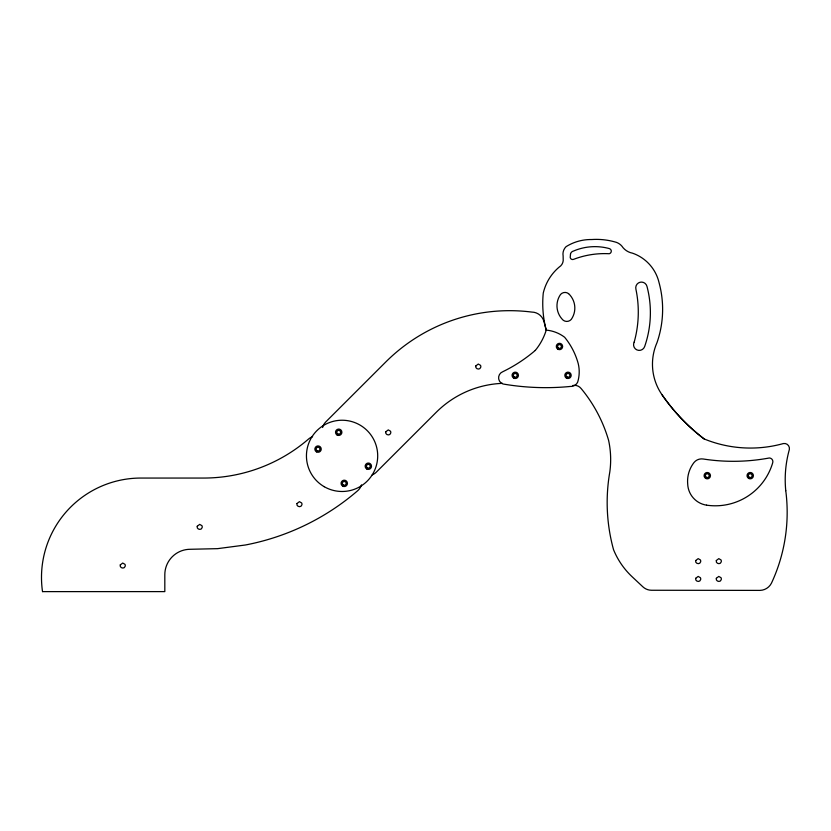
<?xml version="1.0" encoding="UTF-8"?>
<svg xmlns="http://www.w3.org/2000/svg" width="831" height="831" viewBox="0 0 831 831"><rect width="100%" height="100%" fill="white"/><g stroke="black" fill="none" stroke-linecap="round" stroke-linejoin="round"><path stroke-width="1.25" d="M42.578 591.62L164.818 591.61L164.818 574.699A25.449 25.449 0 0 1 190.289 549.281L217.556 548.657L245.374 545.001A241.302 241.302 0 0 0 357.777 490.633A12.714 12.714 0 0 0 361.475 484.899M546.247 330.167L543.952 321.514A12.735 12.735 0 0 0 531.643 312.061A175.248 175.248 0 0 0 385.854 361.901L325.897 421.795A12.704 12.704 0 0 0 322.594 427.498M785.752 490.643A167.436 167.436 0 0 1 771.428 583.227A13.203 13.203 0 0 1 759.95 590.394L651.556 590.259A12.745 12.745 0 0 1 642.862 586.811L632.142 576.766A76.629 76.629 0 0 1 613.548 549.707A177.855 177.855 0 0 1 609.809 471.966A90.6 90.6 0 0 0 608.604 440.378A143.773 143.773 0 0 0 581.118 388.524A8.424 8.424 0 0 0 572.777 385.501M785.752 490.654A111.915 111.915 0 0 1 789.357 449.488A5.09 5.09 0 0 0 783.363 443.557A122.334 122.334 0 0 1 704.117 438.934A196.272 196.272 0 0 1 662.141 394.933A53.62 53.62 0 0 1 656.968 342.715A101.496 101.496 0 0 0 659.087 282.779A41.103 41.103 0 0 0 632.547 253.185A16.443 16.443 0 0 1 623.084 247.742A13.286 13.286 0 0 0 616.425 242.361A69.035 69.035 0 0 0 591.703 239.536A46.744 46.744 0 0 0 566.056 246.672A10.388 10.388 0 0 0 563.127 255.979L563.189 258.856A8.518 8.518 0 0 1 559.211 267.063A48.229 48.229 0 0 0 543.266 293.063A103.595 103.595 0 0 0 546.237 330.115A59.302 59.302 0 0 1 535.278 350.433M704.127 438.924A196.272 196.272 0 0 1 662.141 394.933M502.443 383.351A99.107 99.107 0 0 0 436.285 412.249L376.329 472.143A12.745 12.745 0 0 1 372.195 474.896M312.601 436.701A12.745 12.745 0 0 0 308.509 439.069A160.767 160.767 0 0 1 203.522 478.054L139.348 478.064A99.377 99.377 0 0 0 42.516 591.63M706.537 505.155A59.79 59.79 0 0 0 772.737 462.638A3.656 3.656 0 0 0 769.371 457.974A196.926 196.926 0 0 1 703.161 458.992A9.837 9.837 0 0 0 694.03 462.493A30.446 30.446 0 0 0 687.694 483.964A22.25 22.25 0 0 0 706.537 505.165M546.227 330.115A35.598 35.598 0 0 1 564.623 337.241A70.874 70.874 0 0 1 578.251 363.718A34.829 34.829 0 0 1 577.638 382.198A7.51 7.51 0 0 1 570.284 386.457A251.7 251.7 0 0 1 505.144 384.348A6.544 6.544 0 0 1 502.9 371.654A151.522 151.522 0 0 0 535.278 350.433M570.502 254.047L570.211 257.444A2.451 2.451 0 0 0 573.473 259.386A86.684 86.684 0 0 1 609.268 253.735A2.649 2.649 0 0 0 609.403 248.604A54.41 54.41 0 0 0 573.348 251.107A3.947 3.947 0 0 0 570.502 254.047M120.266 564.924C119.3 568.051 124.463 569.432 125.19 566.243A2.545 2.545 0 0 0 124.93 564.311L122.728 563.044L120.266 564.924M197.227 526.262C196.261 529.389 201.424 530.77 202.151 527.581A2.545 2.545 0 0 0 201.891 525.649L199.689 524.382L197.227 526.262M296.958 503.544C295.992 506.671 301.154 508.053 301.882 504.864A2.545 2.545 0 0 0 301.622 502.932L299.42 501.664L296.958 503.544M385.792 431.788C384.826 434.914 389.978 436.296 390.705 433.107A2.545 2.545 0 0 0 390.456 431.175L388.254 429.897L385.792 431.788M475.82 365.931C474.854 369.057 480.006 370.429 480.734 367.25A2.545 2.545 0 0 0 480.484 365.318L478.272 364.04L475.82 365.931M695.713 560.53C694.747 563.657 699.91 565.028 700.637 561.839A2.545 2.545 0 0 0 700.377 559.917L698.175 558.64L695.713 560.53M695.713 578.303C694.747 581.43 699.91 582.811 700.637 579.623A2.545 2.545 0 0 0 700.377 577.69L698.175 576.423L695.713 578.303M716.322 560.53C715.356 563.657 720.519 565.028 721.246 561.839A2.545 2.545 0 0 0 720.986 559.917L718.784 558.64L716.322 560.53M716.322 578.303C715.356 581.43 720.519 582.811 721.246 579.623A2.545 2.545 0 0 0 720.986 577.69L718.784 576.423L716.322 578.303M748.876 477.004A1.901 1.901 0 0 0 752.055 476.153A1.901 1.901 0 0 0 749.728 473.826A1.901 1.901 0 0 0 748.876 477.004M748.627 478.417A3.179 3.179 0 0 0 753.405 475.664A3.179 3.179 0 0 0 748.627 472.901A3.179 3.179 0 0 0 748.627 478.417M706.319 477.306A1.901 1.901 0 0 0 709.175 475.664A1.901 1.901 0 0 0 706.319 474.013A1.901 1.901 0 0 0 706.319 477.306M705.685 478.417A3.179 3.179 0 0 0 710.453 475.664A3.179 3.179 0 0 0 705.685 472.901A3.179 3.179 0 0 0 705.685 478.417M514.296 376.973A1.901 1.901 0 0 0 517.142 375.332A1.901 1.901 0 0 0 514.296 373.69A1.901 1.901 0 0 0 514.296 376.973M513.651 378.084A3.179 3.179 0 0 0 518.43 375.332A3.179 3.179 0 0 0 513.651 372.579A3.179 3.179 0 0 0 513.651 378.084M567.054 376.973A1.901 1.901 0 0 0 569.9 375.332A1.901 1.901 0 0 0 567.054 373.69A1.901 1.901 0 0 0 567.054 376.973M566.41 378.084A3.179 3.179 0 0 0 571.188 375.332A3.179 3.179 0 0 0 566.41 372.579A3.179 3.179 0 0 0 566.41 378.084M558.515 348.127A1.901 1.901 0 0 0 561.372 346.485A1.901 1.901 0 0 0 558.515 344.844A1.901 1.901 0 0 0 558.515 348.127M557.881 349.238A3.179 3.179 0 0 0 562.649 346.485A3.179 3.179 0 0 0 557.881 343.733A3.179 3.179 0 0 0 557.881 349.238M367.385 467.863A1.901 1.901 0 0 0 370.231 466.222A1.901 1.901 0 0 0 367.385 464.581A1.901 1.901 0 0 0 367.385 467.863M366.741 468.975A3.179 3.179 0 0 0 371.519 466.222A3.179 3.179 0 0 0 366.741 463.469A3.179 3.179 0 0 0 366.741 468.975M343.307 485.013A1.901 1.901 0 0 0 346.163 483.372A1.901 1.901 0 0 0 343.307 481.72A1.901 1.901 0 0 0 343.307 485.013M342.673 486.125A3.179 3.179 0 0 0 347.441 483.372A3.179 3.179 0 0 0 342.673 480.609A3.179 3.179 0 0 0 342.673 486.125M317.099 450.745A1.901 1.901 0 0 0 319.945 449.104A1.901 1.901 0 0 0 317.099 447.462A1.901 1.901 0 0 0 317.099 450.745M316.455 451.856A3.179 3.179 0 0 0 321.233 449.104A3.179 3.179 0 0 0 316.455 446.351A3.179 3.179 0 0 0 316.455 451.856M337.76 433.907A1.901 1.901 0 0 0 340.606 432.265A1.901 1.901 0 0 0 337.76 430.624A1.901 1.901 0 0 0 337.76 433.907M337.116 435.018A3.179 3.179 0 0 0 341.894 432.265A3.179 3.179 0 0 0 337.116 429.502A3.179 3.179 0 0 0 337.116 435.018M568.56 293.623A5.91 5.91 0 0 0 560.551 294.454A19.799 19.799 0 0 0 563.231 320.257A5.952 5.952 0 0 0 571.25 319.426A19.799 19.799 0 0 0 568.56 293.613M634.188 342.102A111.79 111.79 0 0 0 635.902 289.146A5.703 5.703 0 0 1 640.088 282.249A5.703 5.703 0 0 1 646.985 286.425A103.127 103.127 0 0 1 644.648 346.558A5.703 5.703 0 0 1 637.024 349.955A5.703 5.703 0 0 1 634.178 342.102M324.256 486.717A35.629 35.629 0 0 0 377.7 455.866A35.629 35.629 0 0 0 324.256 425.005A35.629 35.629 0 0 0 324.256 486.717"/></g></svg>
